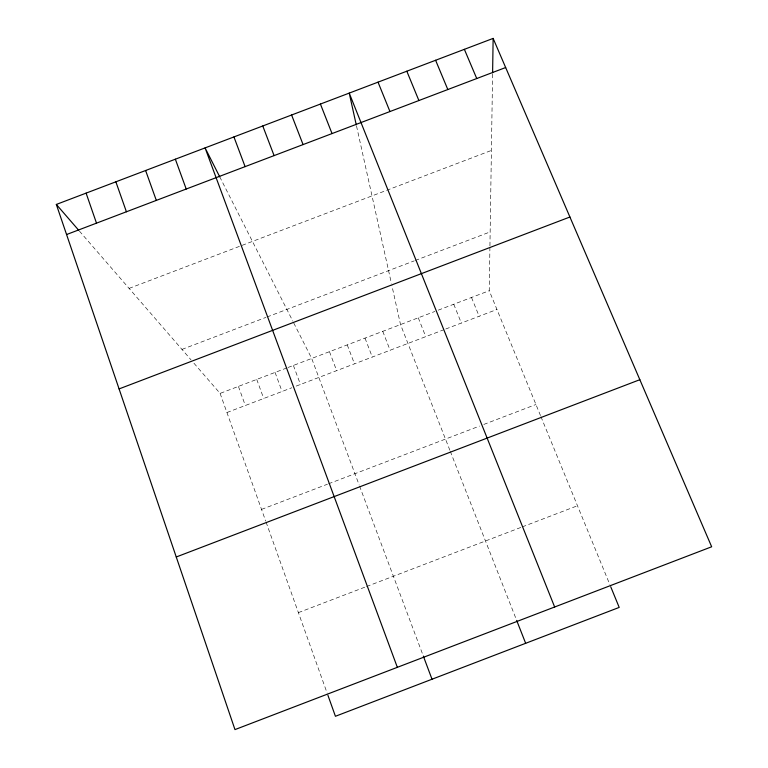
<?xml version="1.0" encoding="UTF-8"?>
<svg xmlns="http://www.w3.org/2000/svg" width="768" height="768" viewBox="0 0 768 768"><rect width="100%" height="100%" fill="white"/><g stroke="black" fill="none" stroke-linecap="round" stroke-linejoin="round"><path stroke-width="0.58" stroke-dasharray="3.84 2.88" d="M540.49 415.584L489.245 290.707L489.898 248.16M489.936 245.875L492.586 73.949M193.93 363.206L220.099 393.398L286.925 367.901M288 367.498L434.909 311.443M438.24 310.166L489.245 290.707M226.934 412.522L291.811 387.763M296.131 386.112L443.549 329.846M445.766 328.992L496.944 309.466M261.533 509.405L327.466 484.205M328.57 483.782L479.549 426.058M483.802 424.435L535.939 404.496M298.406 612.624L365.462 586.944M366.576 586.522L521.213 527.299M522.298 526.877L577.488 505.747M129.082 288.394L491.405 150.432M181.968 349.411L265.901 317.414M267.005 316.992L414.24 260.861M415.315 260.448L490.147 231.917M79.421 231.091L191.03 359.856M219.706 176.774L292.771 321.062M293.731 322.963L311.702 358.454L359.146 484.934M540.941 416.698L609.859 584.65M471.504 297.475L479.146 316.253M453.763 304.243L461.347 323.05M418.272 317.789L425.741 336.643M449.866 450.24L400.522 324.557L391.872 285.542M450.298 451.363L516.24 619.306M382.762 331.334L390.115 350.237M365.002 338.112L372.298 357.043M347.242 344.89L354.48 363.84M329.472 351.667L336.653 370.646M359.558 486.058L423.36 656.17M293.386 365.434L300.461 384.461M275.069 372.422L282.077 391.478M256.752 379.421L263.702 398.486M238.426 386.41L245.318 405.504M220.099 393.398L265.699 521.069M266.074 522.125L327.13 693.072M356.515 125.981L391.411 283.45"/><path stroke-width="1.15" d="M492.605 72.797L493.133 38.4L56.333 204.442L234.97 729.6L711.667 546.778L493.133 38.4M176.256 556.982L639.85 379.699M66.566 234.538L505.661 67.536M119.078 388.915L569.914 217.008M56.333 204.442L78.672 230.227M219.706 176.774L205.085 147.898L397.344 667.334M464.371 49.334L476.746 78.538M435.6 60.269L447.821 89.539M406.819 71.213L418.896 100.541M610.742 586.8L619.2 607.411L335.424 716.285L327.917 695.27M378.029 82.157L389.952 111.542M554.65 606.998L349.229 93.101L356.256 124.848M320.419 104.054L332.035 133.574M516.662 620.39L525.658 643.296M291.6 115.008L303.072 144.586M262.771 125.971L274.09 155.616M233.933 136.934L245.098 166.637M423.36 656.17L432.01 679.229M175.354 159.197L186.221 189.034M145.613 170.506L156.317 200.4M115.862 181.814L126.413 211.776M86.102 193.133L96.499 223.162"/></g></svg>
